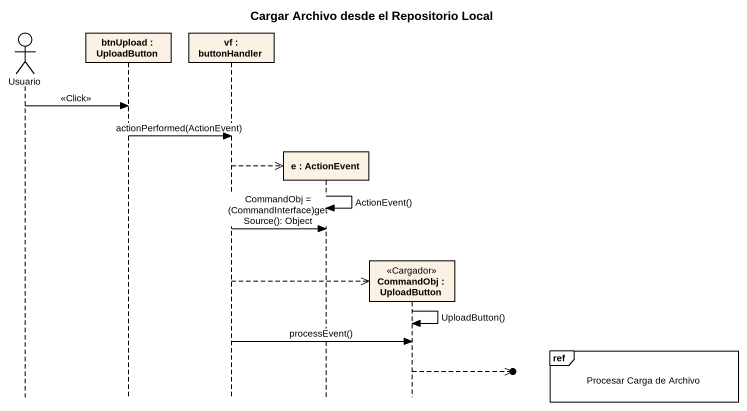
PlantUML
@startuml
title Cargar Archivo desde el Repositorio Local
hide footbox
actor Usuario
participant "btnUpload : UploadButton" as btnUpload
participant "vf : buttonHandler" as vf
participant "e : ActionEvent" as e
participant "CommandObj : UploadButton" as CommandObj <<Cargador>>

Usuario -> btnUpload : <<Click>>
btnUpload -> vf : actionPerformed(ActionEvent)
vf -->> e **
e -> e : ActionEvent()
vf -> e : CommandObj = (CommandInterface)getSource(): Object
vf -->> CommandObj **
CommandObj -> CommandObj : UploadButton()
vf -> CommandObj : processEvent()
ref over CommandObj : Procesar Carga de Archivo
CommandObj -->>o]
@enduml
